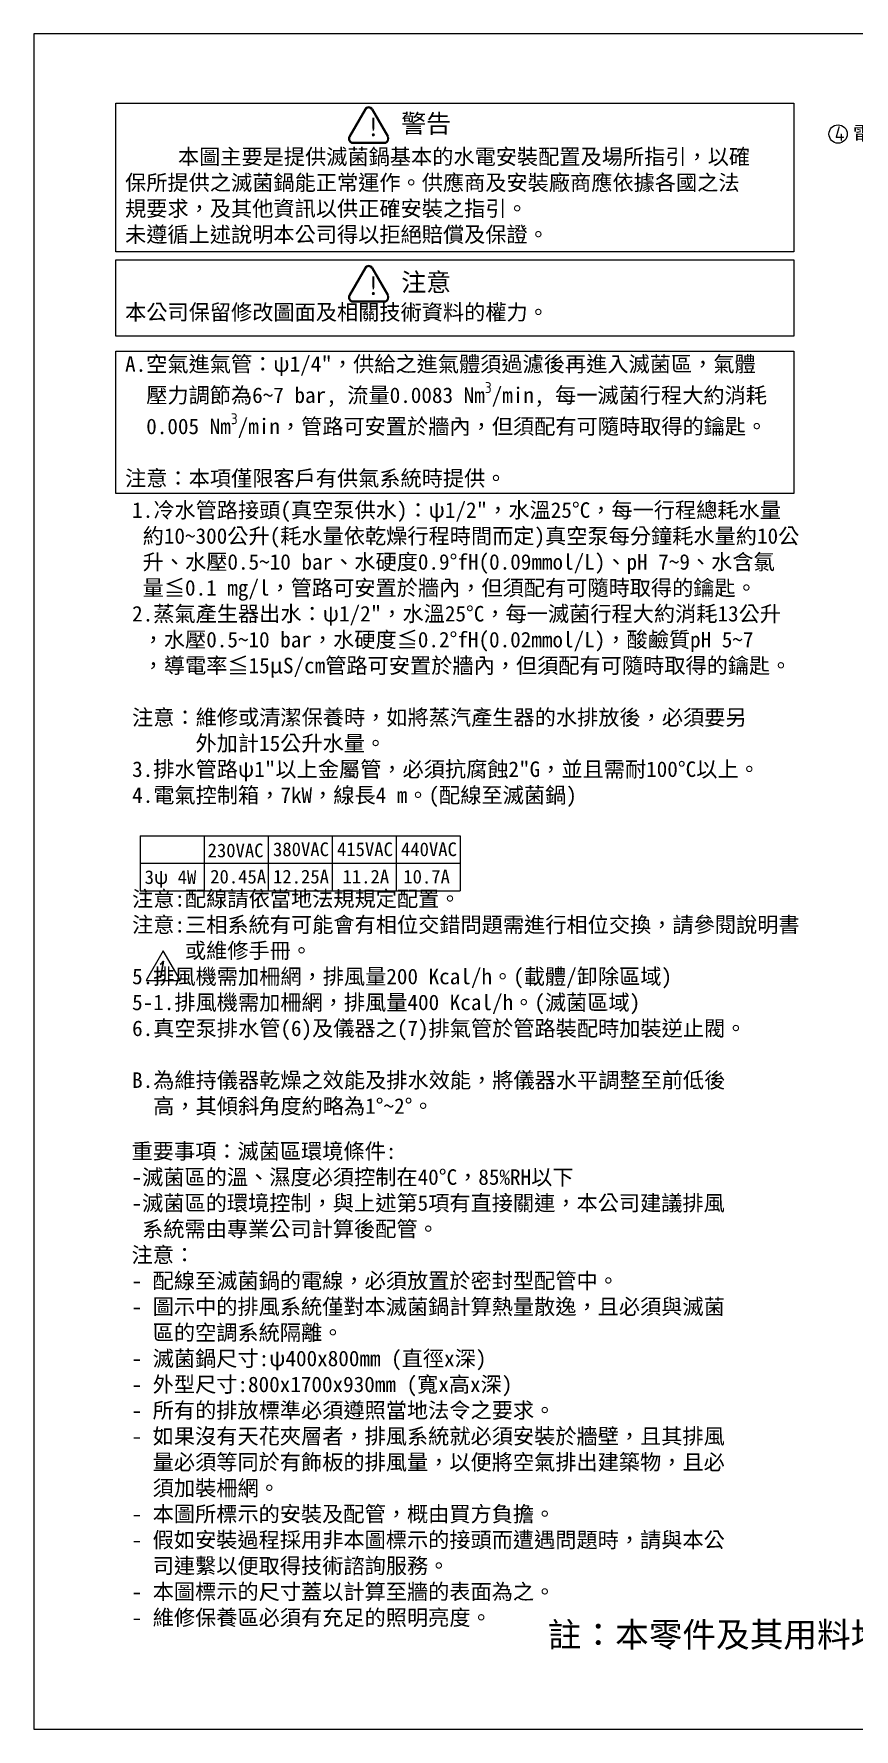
# Model space of a CAD drawing. Header units: millimetres. Extents: x -405943 to 13185, y -35383 to 9270.
# Drawn here: x 0 to 4488, y 0 to 9270 of the extents above; entities that cross this region are included whole.
import ezdxf

# ---------------------------------------------------------------- set-up
doc = ezdxf.new("R2010")
doc.units = ezdxf.units.MM
doc.layers.get('0').update_dxf_attribs({"lineweight": 15})
for name, color, linetype, lineweight in [('D', 3, 'Continuous', 13), ('F', 7, 'Continuous', 15), ('T', 4, 'Continuous', 15)]:
    doc.layers.add(name, color=color, linetype=linetype, lineweight=lineweight)
doc.styles.get("Standard").update_dxf_attribs({"font": 'KAIU.TTF'})
doc.styles.add('STU25', font='isocp2.shx')
doc.styles.add('Text', font='romans.shx', dxfattribs={"width": 0.8, "oblique": 10})

msp = doc.modelspace()

# ---------------------------------------------------------------- hatches: boundary and pattern name
at = {"layer": 'D'}
h = msp.add_hatch(color=11, dxfattribs=at)
edge = h.paths.add_edge_path()
edge.add_line((1809.869, 7990.153), (1724.51, 7842.307))
edge.add_arc((1746.16, 7829.807), 25, 149.9999999, 270)
edge.add_line((1746.16, 7804.807), (1916.878, 7804.807))
edge.add_arc((1916.878, 7829.807), 25, 270, 389.9999999)
edge.add_line((1938.529, 7842.307), (1853.17, 7990.153))
edge.add_arc((1831.519, 7977.653), 25, 30, 150)
edge = h.paths.add_edge_path(flags=16)
edge.add_arc((1831.519, 7977.653), 20, 30, 150)
edge.add_line((1814.199, 7987.653), (1728.84, 7839.807))
edge.add_arc((1746.16, 7829.807), 20, 149.9999999, 270)
edge.add_line((1746.16, 7809.807), (1916.878, 7809.807))
edge.add_arc((1916.878, 7829.807), 20, 270, 389.9999999)
edge.add_line((1934.199, 7839.807), (1848.84, 7987.653))

# ---------------------------------------------------------------- linework, layer by layer
at = {"layer": 'D', "color": 11}
for p, q in [((1809.869, 8857.878), (1724.51, 8710.032)), ((1814.199, 8855.378), (1728.84, 8707.532)), ((1848.84, 8855.378), (1934.199, 8707.532)), ((1853.17, 8857.878), (1938.529, 8710.032)), ((1746.16, 8677.532), (1916.878, 8677.532)), ((1746.16, 8672.532), (1916.878, 8672.532)), ((1809.869, 7990.153), (1724.51, 7842.307)), ((1814.199, 7987.653), (1728.84, 7839.807)), ((1848.84, 7987.653), (1934.199, 7839.807)), ((1853.17, 7990.153), (1938.529, 7842.307)), ((1746.16, 7809.807), (1916.878, 7809.807)), ((1746.16, 7804.807), (1916.878, 7804.807))]:
    msp.add_line(p, q, dxfattribs=at)
at = {"layer": 'D'}
for p, q in [((582.142, 4884.386), (2332.142, 4884.386)), ((582.142, 4884.386), (582.142, 4584.386)), ((932.142, 4884.386), (932.142, 4584.386)), ((1282.142, 4884.386), (1282.142, 4584.386)), ((1632.142, 4884.386), (1632.142, 4584.386)), ((1982.142, 4884.386), (1982.142, 4584.386)), ((2332.142, 4884.386), (2332.142, 4584.386)), ((582.142, 4734.386), (2332.142, 4734.386)), ((582.142, 4584.386), (2332.142, 4584.386))]:
    msp.add_line(p, q, dxfattribs=at)
at = {"layer": 'D', "color": 11}
for points in [[(448.275, 8890.55), (4158.451, 8890.55), (4158.451, 8077.955), (448.275, 8077.955)], [(448.275, 8033.827), (4158.451, 8033.827), (4158.451, 7617.215), (448.275, 7617.215)], [(448.275, 7534.795), (4158.451, 7534.795), (4158.451, 6756.717), (448.275, 6756.717)]]:
    msp.add_lwpolyline(points, close=True, dxfattribs=at)
at = {"layer": 'D'}
msp.add_circle((4400.104, 8722.276), 50, dxfattribs=at)
at = {"layer": 'D', "color": 11}
for centre, radius, start, end in [((1831.519, 8845.378), 25, 30, 150), ((1831.519, 8845.378), 20, 30, 150), ((1746.16, 8697.532), 25, 149.9999999, 270), ((1746.16, 8697.532), 20, 149.9999999, 270), ((1916.878, 8697.532), 25, 270, 29.9999999), ((1916.878, 8697.532), 20, 270, 29.9999999), ((1831.519, 7977.653), 25, 30, 150), ((1831.519, 7977.653), 20, 30, 150), ((1746.16, 7829.807), 25, 149.9999999, 270), ((1746.16, 7829.807), 20, 149.9999999, 270), ((1916.878, 7829.807), 25, 270, 29.9999999), ((1916.878, 7829.807), 20, 270, 29.9999999)]:
    msp.add_arc(centre, radius, start, end, dxfattribs=at)
at = {"layer": 'F', "color": 6}
msp.add_lwpolyline([(0, 9270), (0, 0), (13185, 0), (13185, 9270)], close=True, dxfattribs=at)
at = {"layer": 'F', "color": 7}
msp.add_lwpolyline([(708.124, 4254.991), (614.633, 4093.061), (801.615, 4093.061)], close=True, dxfattribs=at)

# ---------------------------------------------------------------- texts
at = {"insert": (2811.638, 584.016), "char_height": 135.00867, "attachment_point": 1, "style": 'STU25'}
msp.add_mtext('{\\f標楷體|b0|i0|c136|p65;註：本零件及其用料均須符合}RoHS{\\f標楷體|b0|i0|c136|p65;指令。}', dxfattribs=at)
at = {"layer": 'D', "color": 11, "attachment_point": 1, "style": 'STU25'}
for s, insert, char_height in [('{\\f標楷體|b0|i0|c136|p65;!}', (1823.209, 8810.649), 100), ('{\\f標楷體|b0|i0|c136|p65;警告}', (2009.721, 8830.017), 100), ('{\\f標楷體|b0|i0|c136|p65;注意}', (2009.721, 7962.292), 100), ('{\\f標楷體|b0|i0|c136|p65;!}', (1823.209, 7942.923), 100), ('{\\f標楷體|b0|i0|c136|p65;230VAC}', (950.385, 4842.435), 75), ('{\\f標楷體|b0|i0|c136|p65;380VAC}', (1308.269, 4848.621), 75), ('{\\f標楷體|b0|i0|c136|p65;415VAC}', (1658.269, 4848.621), 75), ('{\\f標楷體|b0|i0|c136|p65;440VAC}', (2008.269, 4848.621), 75), ('{\\f標楷體|b0|i0|c136|p65;3ψ 4W}', (605.95, 4696.396), 75), ('{\\f標楷體|b0|i0|c136|p65;20.45A}', (964.617, 4699.066), 75), ('{\\f標楷體|b0|i0|c136|p65;12.25A}', (1308.545, 4699.066), 75), ('{\\f標楷體|b0|i0|c136|p65;11.2A}', (1688.792, 4699.066), 75), ('{\\f標楷體|b0|i0|c136|p65;10.7A}', (2021.172, 4699.066), 75)]:
    msp.add_mtext(s, dxfattribs=dict(at, insert=insert, char_height=char_height))
at = {"layer": 'D', "color": 11, "attachment_point": 1}
for s, insert, char_height in [('{\\Fisocp2.shx;\\C3;4 \\f標楷體|b0|i0|c136|p65;電氣控制箱}', (4381.456, 8764.763), 80), ('\\A1;\\P     本圖主要是提供滅菌鍋基本的水電安裝配置及場所指引，以確\\P保所提供之滅菌鍋能正常運作。供應商及安裝廠商應依據各國之法\\P規要求，及其他資訊以供正確安裝之指引。\\P未遵循上述說明本公司得以拒絕賠償及保證。\\P\\P\\P本公司保留修改圖面及相關技術資料的權力。\\P\\PA.空氣進氣管：{\\f細明體|b0|i0|c136|p48;ψ}1/4"，供給之進氣體須過濾後再進入滅菌區，氣體\\P  壓力調節為6~7 bar, 流量0.0083 Nm{\\Fisocp2.shx;\\H0.7x;\\S3^ ;}/min, 每一滅菌行程大約消耗\\P  0.005 Nm{\\Fisocp2.shx;\\H0.7x;\\S3^ ;}/min，管路可安置於牆內，但須配有可隨時取得的鑰匙。\\P\\P注意：本項僅限客戶有供氣系統時提供。', (498.965, 8782.722), 85), ('1.冷水管路接頭(真空泵供水)：{\\f細明體|b0|i0|c136|p48;ψ}1/2"，水溫25%%DC，每一行程總耗水量\\P 約10~300公升(耗水量依乾燥行程時間而定)真空泵每分鐘耗水量約10公\\P 升、水壓0.5~10 bar、水硬度0.9%%DfH(0.09mmol/L)、pH 7~9、水含氯\\P 量≦0.1 mg/l，管路可安置於牆內，但須配有可隨時取得的鑰匙。\\P2.蒸氣產生器出水：{\\f細明體|b0|i0|c136|p48;ψ}1/2"，水溫25%%DC，每一滅菌行程大約消耗13公升\\P ，水壓0.5~10 bar，水硬度≦0.2%%DfH(0.02mmol/L)，酸鹼質pH 5~7\\P ，導電率≦15μS/cm管路可安置於牆內，但須配有可隨時取得的鑰匙。\\P\\P注意：維修或清潔保養時，如將蒸汽產生器的水排放後，必須要另\\P      外加計15公升水量。\\P3.排水管路{\\f細明體|b0|i0|c136|p48;ψ}1"以上金屬管，必須抗腐蝕2"G，並且需耐100%%DC以上。 \\P4.電氣控制箱，7kW，線長4 m。(配線至滅菌鍋) \\P\\P\\P\\P注意:配線請依當地法規規定配置。\\P{\\fDFKai-SB|b0|i0|c136|p65;注意:三相系統有可能會有相位交錯問題需進行相位交換，請參閱說明書\\P     或維修手冊。}\\P5.排風機需加柵網，排風量200 Kcal/h。(載體/卸除區域)\\P5-1.排風機需加柵網，排風量400 Kcal/h。(滅菌區域)\\P6.真空泵排水管(6)及儀器之(7)排氣管於管路裝配時加裝逆止閥。\\P\\PB.為維持儀器乾燥之效能及排水效能，將儀器水平調整至前低後\\P  高，其傾斜角度約略為1%%D~2%%D。', (537.355, 6708.652), 85), ('重要事項：滅菌區環境條件:\\P-滅菌區的溫、濕度必須控制在40%%DC，85%RH以下\\P-滅菌區的環境控制，與上述第5項有直接關連，本公司建議排風\\P 系統需由專業公司計算後配管。\\P注意：\\P- 配線至滅菌鍋的電線，必須放置於密封型配管中。\\P- 圖示中的排風系統僅對本滅菌鍋計算熱量散逸，且必須與滅菌\\P  區的空調系統隔離。\\P- 滅菌鍋尺寸:{\\f細明體|b0|i0|c136|p48;ψ}400x800mm (直徑x深)\\P- 外型尺寸:800x1700x930mm (寬x高x深)\\P- 所有的排放標準必須遵照當地法令之要求。\\P- 如果沒有天花夾層者，排風系統就必須安裝於牆壁，且其排風\\P  量必須等同於有飾板的排風量，以便將空氣排出建築物，且必\\P  須加裝柵網。\\P- 本圖所標示的安裝及配管，概由買方負擔。\\P- 假如安裝過程採用非本圖標示的接頭而遭遇問題時，請與本公\\P  司連繫以便取得技術諮詢服務。\\P- 本圖標示的尺寸蓋以計算至牆的表面為之。\\P- 維修保養區必須有充足的照明亮度。', (534.358, 3202.876), 85)]:
    msp.add_mtext(s, dxfattribs=dict(at, insert=insert, char_height=char_height))
at = {"layer": 'T', "lineweight": 20, "style": 'Text', "oblique": 10, "width": 0.8}
msp.add_text('1', height=90, dxfattribs=at).set_placement((659.659, 4109.104))

doc.saveas('drawing.dxf')
